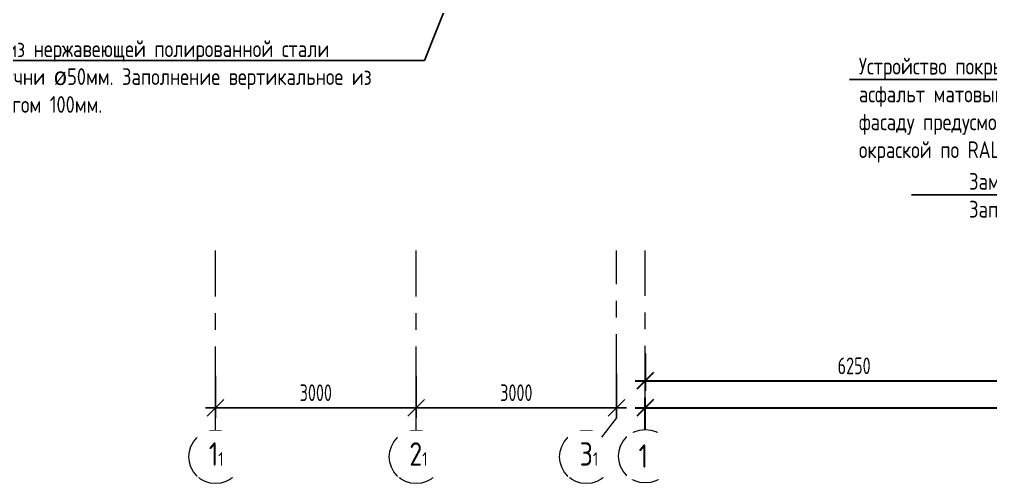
# Model space of a CAD drawing. Header units: millimetres. Extents: x -136099598 to 9192475, y 0 to 555997.
# Drawn here: x -359297 to -344765, y 278712 to 285655 of the extents above; entities that cross this region are included whole.
import ezdxf
from ezdxf import colors
from ezdxf.entities.mleader import LeaderData, LeaderLine
from ezdxf.math import Vec2, Vec3

# ---------------------------------------------------------------- set-up
doc = ezdxf.new("R2010")
doc.units = ezdxf.units.MM
doc.header["$MEASUREMENT"] = 0
doc.linetypes.add('ADSK_Штриховая_ш2 п1', pattern=[3, 2, -1])
doc.linetypes.add('CENTER', pattern=[2, 1.25, -0.25, 0.25, -0.25])
doc.layers.get('0').update_dxf_attribs({"color": 250, "lineweight": 9})
for name, color, linetype, lineweight in [('АР-Выноски', 5, 'Continuous', 5), ('АР_Оси', 193, 'Continuous', 9), ('АР_Оси размеры', 164, 'Continuous', 9), ('Подвал', 250, 'ADSK_Штриховая_ш2 п1', 30)]:
    doc.layers.add(name, color=color, linetype=linetype, lineweight=lineweight)
doc.styles.add('ICOCPEUR', font='isocpeur.ttf')
doc.styles.add('ГОСТ 2.304', font='isocpeur.ttf', dxfattribs={"width": 0.7})
doc.dimstyles.new('СПДС', dxfattribs={"dimscale": 100, "dimtxt": 2.5, "dimasz": 2.5, "dimexe": 1.5, "dimexo": 0, "dimgap": 1, "dimtad": 1, "dimdec": 0, "dimrnd": 1, "dimtxsty": 'ГОСТ 2.304', "dimblk": 'OBLIQUE', "dimcen": 2.5, "dimdle": 1.5, "dimadec": 0, "dimazin": 2, "dimtfac": 0.75, "dimtdec": 0, "dimtmove": 1, "dimatfit": 3, "dimfxl": 1, "dimtolj": 1, "dimarcsym": 1})

# ---------------------------------------------------------------- blocks, each defined once
blk = doc.blocks.new('_Oblique')
at = {"color": 0, "linetype": 'ByBlock', "lineweight": -2}
blk.add_line((-0.5, -0.5), (0.5, 0.5), dxfattribs=at)
blk = doc.blocks.new('*D146')
at = {"layer": 'АР_Оси размеры', "color": 0, "lineweight": -2, "ltscale": 100, "transparency": 16777216}
for p, q in [((-346742, 54557), (-346742, 53997)), ((-340492, 54557), (-340492, 53997)), ((-346892, 54147), (-340342, 54147))]:
    blk.add_line(p, q, dxfattribs=at)
at = {"layer": 'АР_Оси размеры', "color": 0, "lineweight": -2, "ltscale": 100, "transparency": 16777216, "xscale": 250, "yscale": 250, "zscale": 250, "rotation": 180}
blk.add_blockref('_Oblique', (-346742, 54147), dxfattribs=at)
at = {"layer": 'АР_Оси размеры', "color": 0, "lineweight": -2, "ltscale": 100, "transparency": 16777216, "xscale": 250, "yscale": 250, "zscale": 250}
blk.add_blockref('_Oblique', (-340492, 54147), dxfattribs=at)
at = {"layer": 'АР_Оси размеры', "color": 0, "ltscale": 100, "transparency": 16777216, "insert": (-343617, 54372), "char_height": 250, "attachment_point": 5, "style": 'ГОСТ 2.304'}
blk.add_mtext('\\A1;6250', dxfattribs=at)
blk = doc.blocks.new('*D158')
at = {"layer": 'АР_Оси размеры', "color": 0, "lineweight": -2, "ltscale": 100, "transparency": 16777216}
for p, q in [((-346742, 53419), (-346742, 53895)), ((-278327, 53419), (-278327, 53895)), ((-346892, 53745), (-278177, 53745))]:
    blk.add_line(p, q, dxfattribs=at)
at = {"layer": 'АР_Оси размеры', "color": 0, "lineweight": -2, "ltscale": 100, "transparency": 16777216, "xscale": 250, "yscale": 250, "zscale": 250, "rotation": 180}
blk.add_blockref('_Oblique', (-346742, 53745), dxfattribs=at)
at = {"layer": 'АР_Оси размеры', "color": 0, "lineweight": -2, "ltscale": 100, "transparency": 16777216, "xscale": 250, "yscale": 250, "zscale": 250}
blk.add_blockref('_Oblique', (-278327, 53745), dxfattribs=at)
at = {"layer": 'АР_Оси размеры', "color": 0, "ltscale": 100, "transparency": 16777216, "insert": (-312535, 53970), "char_height": 250, "attachment_point": 5, "style": 'ГОСТ 2.304'}
blk.add_mtext('\\A1;68415', dxfattribs=at)
blk = doc.blocks.new('*D247')
at = {"layer": 'АР_Оси размеры', "color": 0, "lineweight": -2, "ltscale": 100, "transparency": 16777216}
for p, q in [((-356362, 280324), (-356362, 279696)), ((-353362, 280324), (-353362, 279696)), ((-356512, 279846), (-353212, 279846))]:
    blk.add_line(p, q, dxfattribs=at)
at = {"layer": 'АР_Оси размеры', "color": 0, "lineweight": -2, "ltscale": 100, "transparency": 16777216, "xscale": 250, "yscale": 250, "zscale": 250, "rotation": 180}
blk.add_blockref('_Oblique', (-356362, 279846), dxfattribs=at)
at = {"layer": 'АР_Оси размеры', "color": 0, "lineweight": -2, "ltscale": 100, "transparency": 16777216, "xscale": 250, "yscale": 250, "zscale": 250}
blk.add_blockref('_Oblique', (-353362, 279846), dxfattribs=at)
at = {"layer": 'АР_Оси размеры', "color": 0, "ltscale": 100, "transparency": 16777216, "insert": (-354862, 280071), "char_height": 250, "attachment_point": 5, "style": 'ГОСТ 2.304'}
blk.add_mtext('\\A1;3000', dxfattribs=at)
blk = doc.blocks.new('*D248')
at = {"layer": 'АР_Оси размеры', "color": 0, "lineweight": -2, "ltscale": 100, "transparency": 16777216}
for p, q in [((-350362, 280354), (-350362, 279696)), ((-353362, 280324), (-353362, 279696)), ((-353512, 279846), (-350212, 279846))]:
    blk.add_line(p, q, dxfattribs=at)
at = {"layer": 'АР_Оси размеры', "color": 0, "lineweight": -2, "ltscale": 100, "transparency": 16777216, "xscale": 250, "yscale": 250, "zscale": 250, "rotation": 180}
blk.add_blockref('_Oblique', (-353362, 279846), dxfattribs=at)
at = {"layer": 'АР_Оси размеры', "color": 0, "lineweight": -2, "ltscale": 100, "transparency": 16777216, "xscale": 250, "yscale": 250, "zscale": 250}
blk.add_blockref('_Oblique', (-350362, 279846), dxfattribs=at)
at = {"layer": 'АР_Оси размеры', "color": 0, "ltscale": 100, "transparency": 16777216, "insert": (-351862, 280071), "char_height": 250, "attachment_point": 5, "style": 'ГОСТ 2.304'}
blk.add_mtext('\\A1;3000', dxfattribs=at)
blk = doc.blocks.new('A$C5e61dfaa')
at = {"layer": 'АР_Оси размеры', "ltscale": 100}
for base, p1, p2, picture, middle in [((6250, 727.7), (0, 1137.6), (6250, 1137.6), '*D146', (3125, 952.7)), ((68415, 325.6), (0, 0), (68415, 0), '*D158', (34207.5, 550.6))]:
    dim = blk.add_linear_dim(base=base, p1=p1, p2=p2, dimstyle='СПДС', dxfattribs=at)
    dim.commit()
    dim.dimension.update_dxf_attribs({"geometry": picture, "text_midpoint": middle, "insert": (346742, -53419.4)})

msp = doc.modelspace()

# ---------------------------------------------------------------- linework, layer by layer
at = {"layer": 'АР_Оси', "color": 6, "linetype": 'CENTER', "ltscale": 1000}
for p, q in [((-356362.1, 279511.7), (-356362.1, 282200)), ((-353362.1, 279511.7), (-353362.1, 282200)), ((-350362.1, 279696.2), (-350362.1, 282200)), ((-349932, 279520.6), (-349932, 282200))]:
    msp.add_line(p, q, dxfattribs=at)
at = {"layer": 'АР_Оси', "color": 6, "ltscale": 0.5}
for centre in [(-356362.1, 279111.7), (-353362.1, 279111.7), (-350813.5, 279111.7), (-349932, 279120.6)]:
    msp.add_circle(centre, 400, dxfattribs=at)

# ---------------------------------------------------------------- dimensions: what is measured, and where the dimension line sits
at = {"layer": 'АР_Оси размеры', "ltscale": 100}
for base, p1, p2, picture, middle in [((-350362.1, 279846.2), (-353362.1, 280323.8), (-350362.1, 280353.7), '*D248', (-351862.1, 280071.2)), ((-353362.1, 279846.2), (-356362.1, 280323.8), (-353362.1, 280323.8), '*D247', (-354862.1, 280071.2))]:
    dim = msp.add_linear_dim(base=base, p1=p1, p2=p2, dimstyle='СПДС', dxfattribs=at)
    dim.commit()
    dim.dimension.update_dxf_attribs({"geometry": picture, "text_midpoint": middle})

# ---------------------------------------------------------------- leaders
at = {"layer": 'АР-Выноски'}
ml = msp.add_multileader_mtext('Standard', dxfattribs=at)
ml.set_content('\\A1;{\\W0.8;Замена ограждения из нержавеющей полированной стали высотой 1200мм, поручни \\fISOCTEUR|b0|i0|c204|p49;ø\\fISOCPEUR|b0|i0|c204|p34;50мм. Заполнение вертикальное из ригелей \\fISOCTEUR|b0|i0|c204|p49;ø\\fISOCPEUR|b0|i0|c204|p34;16мм, с шагом 100мм.  }', color=256, style='ICOCPEUR')
ml.set_leader_properties()
ml.build(insert=Vec2(0, 0))
ml.multileader.update_dxf_attribs({"text_left_attachment_type": 6, "text_right_attachment_type": 6, "dogleg_length": 100, "arrow_head_size": 250})
ctx = ml.context
ctx.base_point, ctx.char_height, ctx.arrow_head_size, ctx.landing_gap_size, ctx.plane_origin = Vec3(-362137, 285041.5), 250, 250, 25, Vec3(-355684.5, 276712.3)
ctx.left_attachment, ctx.right_attachment = 6, 6
notes = []
notes.append((ctx, [(0, (1, 1, 0), (-353235, 285041.5), (-1, 0), 382, [(1, [(-351563.8, 289235.5)], 0, [])])]))
ctx.mtext.insert, ctx.mtext.width, ctx.mtext.flow_direction = Vec3(-362112, 285341.5), 8506.062, 5
ml = msp.add_multileader_mtext('Standard', dxfattribs=at)
ml.set_content('{\\W0.8;Устройство покрытия из профнастила окрашенного в цвет цоколя асфальт матовый), на металлическом каркасе. Примыкание к фасаду предусмотреть через отлив из оцинкованной стали с окраской по RAL 7016.}', color=256, style='ICOCPEUR')
ml.set_leader_properties()
ml.build(insert=Vec2(0, 0))
ml.multileader.update_dxf_attribs({"text_left_attachment_type": 6, "text_right_attachment_type": 6, "dogleg_length": 100, "arrow_head_size": 250})
ctx = ml.context
ctx.base_point, ctx.char_height, ctx.arrow_head_size, ctx.landing_gap_size, ctx.plane_origin = Vec3(-346761.2, 284756.4, 1.8), 250, 250, 25, Vec3(-330639.5, 289104, 1.8)
ctx.left_attachment, ctx.right_attachment = 6, 6
notes.append((ctx, [(0, (1, 1, 0), (-338041.2, 284756.4, 1.8), (-1, 0), 100, [(0, [(-335107.6, 289323.6, 1.8)], 0, [])])]))
ctx.mtext.insert, ctx.mtext.width, ctx.mtext.defined_height, ctx.mtext.flow_direction = Vec3(-346736.2, 285081.4, 1.8), 8625.305, 230, 5
ml = msp.add_multileader_mtext('Standard', dxfattribs=at)
ml.set_content('\\A1;{\\W0.8;Замена ограждения из нержавеющей полированной стали. Заполнение вертикальное из ригелей \\fISOCTEUR|b0|i0|c204|p49;ø\\fISOCPEUR|b0|i0|c204|p34;16мм, с шагом 100мм.  }', color=256, style='ICOCPEUR')
ml.set_leader_properties()
ml.build(insert=Vec2(0, 0))
ml.multileader.update_dxf_attribs({"text_left_attachment_type": 6, "text_right_attachment_type": 6, "dogleg_length": 100, "arrow_head_size": 250})
ctx = ml.context
ctx.base_point, ctx.char_height, ctx.arrow_head_size, ctx.landing_gap_size, ctx.plane_origin = Vec3(-345111.2, 283032.8), 250, 250, 25, Vec3(-338453.2, 276440.2)
ctx.left_attachment, ctx.right_attachment = 6, 6
notes.append((ctx, [(0, (1, 1, 0), (-337246.2, 283032.8), (-1, 0), 85, [(1, [(-334332.5, 288963.5)], 0, [])])]))
ctx.mtext.insert, ctx.mtext.width, ctx.mtext.flow_direction = Vec3(-345086.2, 283357.8), 8506.062, 5
for ctx, leaders in notes:
    for number, flags, end, landing, length, lines in leaders:
        leader = LeaderData()
        leader.index, (leader.has_last_leader_line, leader.has_dogleg_vector, leader.attachment_direction) = number, flags
        leader.last_leader_point, leader.dogleg_vector, leader.dogleg_length = Vec3(end), Vec3(landing), length
        for number, points, colour, breaks in lines:
            line = LeaderLine()
            line.index, line.vertices, line.color, line.breaks = number, Vec3.list(points), colors.encode_raw_color(colour), breaks
            leader.lines.append(line)
        ctx.leaders.append(leader)

# ---------------------------------------------------------------- next in the draw order: texts
at = {"layer": 'АР_Оси', "color": 6, "char_height": 350, "attachment_point": 1, "line_spacing_factor": 1.149209, "style": 'ГОСТ 2.304', "bg_fill": 2}
for s, insert in [('{\\W0.8;1\\H0.57143x;1}', (-356461.9, 279329.3)), ('{\\W0.8;2\\H0.57143x;1}', (-353461.9, 279329.3)), ('{\\W0.8;3\\H0.57143x;1}', (-350913.3, 279329.3)), ('{\\W0.8;1}', (-350031.8, 279298.4))]:
    msp.add_mtext(s, dxfattribs=dict(at, insert=insert))

# ---------------------------------------------------------------- next in the draw order: linework, layer by layer
at = {"layer": 'АР_Оси', "color": 6, "linetype": 'CENTER', "ltscale": 1000}
msp.add_line((-350362.1, 279696.2), (-350587.8, 279404), dxfattribs=at)

# ---------------------------------------------------------------- next in the draw order: block references
at = {"layer": 'Подвал', "ltscale": 100}
msp.add_blockref('A$C5e61dfaa', (-349932, 279520.6), dxfattribs=at)

doc.saveas('drawing.dxf')
